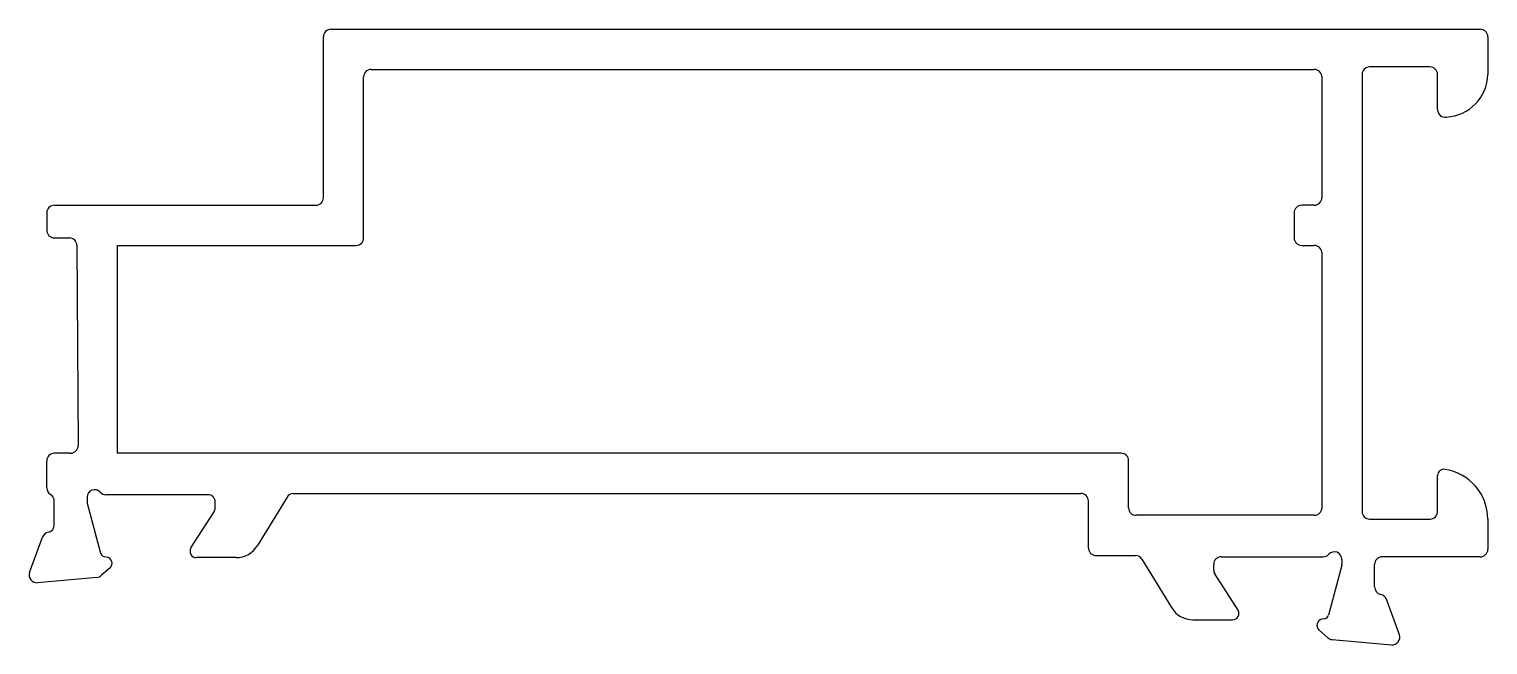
# Model space of a CAD drawing. Extents: x 2110.7 to 2168.7, y 1883.6 to 1908.
import ezdxf

# ---------------------------------------------------------------- set-up
doc = ezdxf.new("R2010")
doc.units = 0
doc.layers.get('0').update_dxf_attribs({"linetype": 'CONTINUOUS'})

msp = doc.modelspace()

# ---------------------------------------------------------------- linework, layer by layer
at = {"color": 0}
for p, q in [((2122.384, 1901.333), (2122.384, 1907.733)), ((2122.684, 1908.033), (2168.384, 1908.033)), ((2168.684, 1907.733), (2168.684, 1906.233)), ((2166.384, 1906.533), (2163.984, 1906.533)), ((2123.984, 1899.733), (2123.984, 1906.133)), ((2124.284, 1906.433), (2161.784, 1906.433)), ((2162.084, 1906.133), (2162.084, 1901.333)), ((2163.684, 1906.233), (2163.684, 1888.85)), ((2166.684, 1904.833), (2166.684, 1906.233)), ((2111.384, 1900.733), (2111.384, 1900.033)), ((2111.684, 1901.033), (2122.084, 1901.033)), ((2160.984, 1900.733), (2160.984, 1899.733)), ((2161.784, 1901.033), (2161.284, 1901.033)), ((2111.684, 1899.733), (2112.282, 1899.733)), ((2112.582, 1899.435), (2112.632, 1891.473)), ((2114.184, 1899.433), (2123.684, 1899.433)), ((2114.184, 1899.433), (2114.184, 1891.171)), ((2161.284, 1899.433), (2161.784, 1899.433)), ((2162.084, 1899.133), (2162.084, 1889.001)), ((2111.384, 1889.791), (2111.384, 1890.871)), ((2112.332, 1891.171), (2111.684, 1891.171)), ((2154.102, 1891.171), (2114.184, 1891.171)), ((2154.402, 1889.001), (2154.402, 1890.871)), ((2166.685, 1888.85), (2166.685, 1890.281)), ((2111.684, 1888.321), (2111.684, 1889.271)), ((2112.984, 1889.421), (2112.984, 1889.261)), ((2112.994, 1889.183), (2113.525, 1887.201)), ((2117.784, 1889.521), (2113.731, 1889.521)), ((2118.084, 1889), (2118.084, 1889.221)), ((2120.939, 1889.428), (2119.763, 1887.5)), ((2121.195, 1889.571), (2152.502, 1889.571)), ((2152.802, 1887.401), (2152.802, 1889.271)), ((2117.117, 1887.402), (2118.04, 1888.844)), ((2161.784, 1888.701), (2154.702, 1888.701)), ((2163.984, 1888.55), (2166.386, 1888.55)), ((2168.684, 1888.55), (2168.684, 1887.351)), ((2110.702, 1886.424), (2111.216, 1887.835)), ((2113.667, 1887.06), (2113.795, 1887.037)), ((2118.909, 1887.021), (2117.33, 1887.021)), ((2153.102, 1887.101), (2154.672, 1887.101)), ((2154.928, 1886.958), (2156.105, 1885.03)), ((2157.784, 1886.53), (2157.784, 1886.751)), ((2158.084, 1887.051), (2162.137, 1887.051)), ((2162.884, 1886.951), (2162.884, 1886.791)), ((2164.184, 1885.851), (2164.184, 1886.751)), ((2168.384, 1887.051), (2164.484, 1887.051)), ((2113.376, 1886.229), (2111.01, 1886.022)), ((2113.907, 1886.619), (2113.562, 1886.316)), ((2158.751, 1884.932), (2157.828, 1886.374)), ((2162.874, 1886.713), (2162.343, 1884.731)), ((2165.166, 1883.954), (2164.652, 1885.365)), ((2156.958, 1884.551), (2158.538, 1884.551)), ((2162.201, 1884.59), (2162.073, 1884.567)), ((2161.961, 1884.149), (2162.306, 1883.846)), ((2162.492, 1883.759), (2164.858, 1883.552))]:
    msp.add_line(p, q, dxfattribs=at)
for centre, radius, start, end in [((2122.684, 1907.733), 0.3, 90, 180), ((2168.384, 1907.733), 0.3, 0, 90), ((2163.984, 1906.233), 0.3, 90, 180), ((2166.384, 1906.233), 0.3, 0, 90), ((2124.284, 1906.133), 0.3, 90, 180), ((2161.784, 1906.133), 0.3, 0, 90), ((2166.953, 1906.268), 1.731, 272.78164, 358.8719), ((2166.984, 1904.833), 0.3, 180, 280.16425), ((2122.084, 1901.333), 0.3, 270, 0), ((2161.784, 1901.333), 0.3, 270, 360), ((2111.684, 1900.733), 0.3, 90, 180), ((2161.284, 1900.733), 0.3, 90, 180), ((2111.684, 1900.033), 0.3, 180, 270), ((2112.282, 1899.433), 0.3, 0.3598, 90), ((2123.684, 1899.733), 0.3, 270, 360), ((2161.284, 1899.733), 0.3, 180, 270), ((2161.784, 1899.133), 0.3, 0, 90), ((2112.332, 1891.471), 0.3, 270, 0.3598), ((2111.684, 1890.871), 0.3, 90, 180), ((2154.102, 1890.871), 0.3, 0, 90), ((2166.935, 1890.281), 0.25, 81.78679, 180), ((2166.685, 1888.55), 1.999, 0, 81.78679), ((2111.684, 1889.791), 0.3, 180, 240), ((2113.284, 1889.421), 0.3, 41.81031, 180), ((2111.384, 1889.271), 0.3, 0, 60), ((2113.284, 1889.261), 0.3, 180, 195), ((2113.731, 1889.821), 0.3, 221.81031, 270), ((2117.784, 1889.221), 0.3, 0, 90), ((2121.195, 1889.271), 0.3, 90, 148.6), ((2152.502, 1889.271), 0.3, 0, 90), ((2117.784, 1889), 0.3, 328.60449, 360), ((2154.702, 1889.001), 0.3, 180, 270), ((2161.784, 1889.001), 0.3, 270, 360), ((2163.984, 1888.85), 0.3, 180, 270), ((2166.386, 1888.85), 0.3, 270, 0), ((2111.497, 1887.732), 0.3, 100.90428, 160), ((2111.384, 1888.321), 0.3, 280.90428, 360), ((2117.33, 1887.271), 0.25, 148.60449, 270), ((2118.909, 1888.021), 1, 270, 328.6), ((2153.102, 1887.401), 0.3, 180, 270), ((2168.384, 1887.351), 0.3, 270, 360), ((2113.718, 1887.253), 0.2, 195, 255), ((2113.73, 1886.795), 0.25, 315, 75), ((2154.672, 1886.801), 0.3, 31.4, 90), ((2158.084, 1886.751), 0.3, 90, 180), ((2162.137, 1887.351), 0.3, 270, 318.18969), ((2162.584, 1886.951), 0.3, 0, 138.18969), ((2162.584, 1886.791), 0.3, 345, 360), ((2164.484, 1886.751), 0.3, 90, 180), ((2110.984, 1886.321), 0.3, 160, 275), ((2113.349, 1886.528), 0.3, 275, 315), ((2158.084, 1886.53), 0.3, 180, 211.39551), ((2164.484, 1885.851), 0.3, 180, 259.09572), ((2156.958, 1885.551), 1, 211.4, 270), ((2164.37, 1885.262), 0.3, 20, 79.09572), ((2158.538, 1884.801), 0.25, 270, 31.39551), ((2162.138, 1884.325), 0.25, 105, 225), ((2162.149, 1884.783), 0.2, 285, 345), ((2162.518, 1884.058), 0.3, 225, 265), ((2164.884, 1883.851), 0.3, 265, 20)]:
    msp.add_arc(centre, radius, start, end, dxfattribs=at)

doc.saveas('drawing.dxf')
